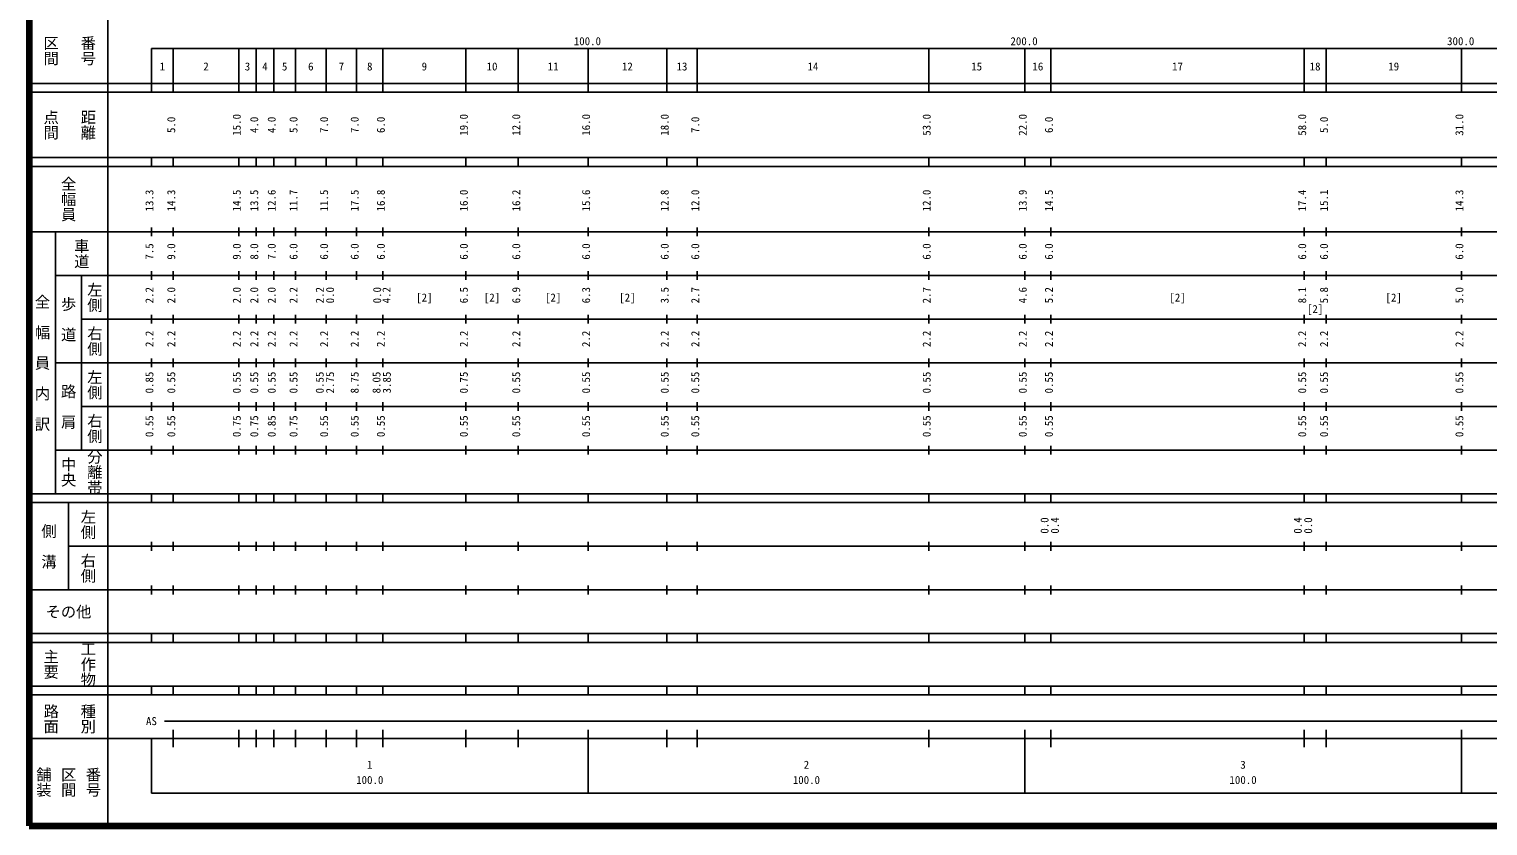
# Model space of a CAD drawing. Units: millimetres on the paper, enlarged 1000 times. Extents: x 40000 to 680000, y 20000 to 380000.
# Drawn here: x 40000 to 374057, y 20000 to 202409 of the extents above; entities that cross this region are included whole.
import ezdxf
from ezdxf.enums import TextEntityAlignment as Align

# ---------------------------------------------------------------- set-up
doc = ezdxf.new("R2010")
doc.units = ezdxf.units.MM
doc.header["$LTSCALE"] = 1000
doc.layers.add('M-TTL', color=2, linetype='Continuous', lineweight=140)
doc.layers.add('M-TTL-BAND', color=7, linetype='Continuous', lineweight=25)
doc.styles.add('@ＭＳ ゴシック', font='')
doc.styles.add('ＭＳ ゴシック', font='')
doc.styles.get('@ＭＳ ゴシック').set_extended_font_data('@MS Gothic')
doc.styles.get('ＭＳ ゴシック').set_extended_font_data('MS Gothic')

msp = doc.modelspace()

# ---------------------------------------------------------------- linework, layer by layer
at = {"layer": 'M-TTL'}
for p, q in [((40000, 380000), (40000, 20000)), ((40000, 20000), (680000, 20000))]:
    msp.add_line(p, q, dxfattribs=at)
at = {"layer": 'M-TTL-BAND'}
for p, q in [((58000, 370000), (58000, 20000)), ((68000, 198000), (579000, 198000)), ((68000, 198000), (68000, 188000)), ((73000, 188000), (73000, 198000)), ((88000, 188000), (88000, 198000)), ((92000, 188000), (92000, 198000)), ((96000, 188000), (96000, 198000)), ((101000, 188000), (101000, 198000)), ((108000, 188000), (108000, 198000)), ((115000, 188000), (115000, 198000)), ((121000, 188000), (121000, 198000)), ((140000, 188000), (140000, 198000)), ((152000, 188000), (152000, 198000)), ((168000, 188000), (168000, 198000)), ((186000, 188000), (186000, 198000)), ((193000, 188000), (193000, 198000)), ((246000, 188000), (246000, 198000)), ((268000, 188000), (268000, 198000)), ((274000, 188000), (274000, 198000)), ((332000, 188000), (332000, 198000)), ((337000, 188000), (337000, 198000)), ((368000, 188000), (368000, 198000)), ((40000, 190000), (579000, 190000)), ((40000, 188000), (579000, 188000)), ((40000, 173000), (579000, 173000)), ((40000, 171000), (579000, 171000)), ((68000, 171000), (68000, 173000)), ((73000, 171000), (73000, 173000)), ((88000, 171000), (88000, 173000)), ((92000, 171000), (92000, 173000)), ((96000, 171000), (96000, 173000)), ((101000, 171000), (101000, 173000)), ((108000, 171000), (108000, 173000)), ((115000, 171000), (115000, 173000)), ((121000, 171000), (121000, 173000)), ((140000, 171000), (140000, 173000)), ((152000, 171000), (152000, 173000)), ((168000, 171000), (168000, 173000)), ((186000, 171000), (186000, 173000)), ((193000, 171000), (193000, 173000)), ((246000, 171000), (246000, 173000)), ((268000, 171000), (268000, 173000)), ((274000, 171000), (274000, 173000)), ((332000, 171000), (332000, 173000)), ((337000, 171000), (337000, 173000)), ((368000, 171000), (368000, 173000)), ((40000, 156000), (579000, 156000)), ((46000, 96000), (46000, 156000)), ((68000, 155000), (68000, 157000)), ((73000, 155000), (73000, 157000)), ((88000, 155000), (88000, 157000)), ((92000, 155000), (92000, 157000)), ((96000, 155000), (96000, 157000)), ((101000, 155000), (101000, 157000)), ((108000, 155000), (108000, 157000)), ((115000, 155000), (115000, 157000)), ((121000, 155000), (121000, 157000)), ((140000, 155000), (140000, 157000)), ((152000, 155000), (152000, 157000)), ((168000, 155000), (168000, 157000)), ((186000, 155000), (186000, 157000)), ((193000, 155000), (193000, 157000)), ((246000, 155000), (246000, 157000)), ((268000, 155000), (268000, 157000)), ((274000, 155000), (274000, 157000)), ((332000, 155000), (332000, 157000)), ((337000, 155000), (337000, 157000)), ((368000, 155000), (368000, 157000)), ((68000, 145000), (68000, 147000)), ((73000, 145000), (73000, 147000)), ((88000, 145000), (88000, 147000)), ((92000, 145000), (92000, 147000)), ((96000, 145000), (96000, 147000)), ((101000, 145000), (101000, 147000)), ((108000, 145000), (108000, 147000)), ((115000, 145000), (115000, 147000)), ((121000, 145000), (121000, 147000)), ((140000, 145000), (140000, 147000)), ((152000, 145000), (152000, 147000)), ((168000, 145000), (168000, 147000)), ((186000, 145000), (186000, 147000)), ((193000, 145000), (193000, 147000)), ((246000, 145000), (246000, 147000)), ((268000, 145000), (268000, 147000)), ((274000, 145000), (274000, 147000)), ((332000, 145000), (332000, 147000)), ((337000, 145000), (337000, 147000)), ((368000, 145000), (368000, 147000)), ((46000, 146000), (579000, 146000)), ((52000, 146000), (52000, 106000)), ((68000, 135000), (68000, 137000)), ((73000, 135000), (73000, 137000)), ((88000, 135000), (88000, 137000)), ((92000, 135000), (92000, 137000)), ((96000, 135000), (96000, 137000)), ((101000, 135000), (101000, 137000)), ((108000, 135000), (108000, 137000)), ((115000, 135000), (115000, 137000)), ((121000, 135000), (121000, 137000)), ((140000, 135000), (140000, 137000)), ((152000, 135000), (152000, 137000)), ((168000, 135000), (168000, 137000)), ((186000, 135000), (186000, 137000)), ((193000, 135000), (193000, 137000)), ((246000, 135000), (246000, 137000)), ((268000, 135000), (268000, 137000)), ((274000, 135000), (274000, 137000)), ((332000, 135000), (332000, 137000)), ((337000, 135000), (337000, 137000)), ((368000, 135000), (368000, 137000)), ((52000, 136000), (579000, 136000)), ((68000, 125000), (68000, 127000)), ((73000, 125000), (73000, 127000)), ((88000, 125000), (88000, 127000)), ((92000, 125000), (92000, 127000)), ((96000, 125000), (96000, 127000)), ((101000, 125000), (101000, 127000)), ((108000, 125000), (108000, 127000)), ((115000, 125000), (115000, 127000)), ((121000, 125000), (121000, 127000)), ((140000, 125000), (140000, 127000)), ((152000, 125000), (152000, 127000)), ((168000, 125000), (168000, 127000)), ((186000, 125000), (186000, 127000)), ((193000, 125000), (193000, 127000)), ((246000, 125000), (246000, 127000)), ((268000, 125000), (268000, 127000)), ((274000, 125000), (274000, 127000)), ((332000, 125000), (332000, 127000)), ((337000, 125000), (337000, 127000)), ((368000, 125000), (368000, 127000)), ((46000, 126000), (579000, 126000)), ((68000, 115000), (68000, 117000)), ((73000, 115000), (73000, 117000)), ((88000, 115000), (88000, 117000)), ((92000, 115000), (92000, 117000)), ((96000, 115000), (96000, 117000)), ((101000, 115000), (101000, 117000)), ((108000, 115000), (108000, 117000)), ((115000, 115000), (115000, 117000)), ((121000, 115000), (121000, 117000)), ((140000, 115000), (140000, 117000)), ((152000, 115000), (152000, 117000)), ((168000, 115000), (168000, 117000)), ((186000, 115000), (186000, 117000)), ((193000, 115000), (193000, 117000)), ((246000, 115000), (246000, 117000)), ((268000, 115000), (268000, 117000)), ((274000, 115000), (274000, 117000)), ((332000, 115000), (332000, 117000)), ((337000, 115000), (337000, 117000)), ((368000, 115000), (368000, 117000)), ((52000, 116000), (579000, 116000)), ((68000, 105000), (68000, 107000)), ((73000, 105000), (73000, 107000)), ((88000, 105000), (88000, 107000)), ((92000, 105000), (92000, 107000)), ((96000, 105000), (96000, 107000)), ((101000, 105000), (101000, 107000)), ((108000, 105000), (108000, 107000)), ((115000, 105000), (115000, 107000)), ((121000, 105000), (121000, 107000)), ((140000, 105000), (140000, 107000)), ((152000, 105000), (152000, 107000)), ((168000, 105000), (168000, 107000)), ((186000, 105000), (186000, 107000)), ((193000, 105000), (193000, 107000)), ((246000, 105000), (246000, 107000)), ((268000, 105000), (268000, 107000)), ((274000, 105000), (274000, 107000)), ((332000, 105000), (332000, 107000)), ((337000, 105000), (337000, 107000)), ((368000, 105000), (368000, 107000)), ((46000, 106000), (579000, 106000)), ((40000, 96000), (579000, 96000)), ((40000, 94000), (579000, 94000)), ((49000, 94000), (49000, 74000)), ((68000, 94000), (68000, 96000)), ((73000, 94000), (73000, 96000)), ((88000, 94000), (88000, 96000)), ((92000, 94000), (92000, 96000)), ((96000, 94000), (96000, 96000)), ((101000, 94000), (101000, 96000)), ((108000, 94000), (108000, 96000)), ((115000, 94000), (115000, 96000)), ((121000, 94000), (121000, 96000)), ((140000, 94000), (140000, 96000)), ((152000, 94000), (152000, 96000)), ((168000, 94000), (168000, 96000)), ((186000, 94000), (186000, 96000)), ((193000, 94000), (193000, 96000)), ((246000, 94000), (246000, 96000)), ((268000, 94000), (268000, 96000)), ((274000, 94000), (274000, 96000)), ((332000, 94000), (332000, 96000)), ((337000, 94000), (337000, 96000)), ((368000, 94000), (368000, 96000)), ((49000, 84000), (579000, 84000)), ((68000, 83000), (68000, 85000)), ((73000, 83000), (73000, 85000)), ((88000, 83000), (88000, 85000)), ((92000, 83000), (92000, 85000)), ((96000, 83000), (96000, 85000)), ((101000, 83000), (101000, 85000)), ((108000, 83000), (108000, 85000)), ((115000, 83000), (115000, 85000)), ((121000, 83000), (121000, 85000)), ((140000, 83000), (140000, 85000)), ((152000, 83000), (152000, 85000)), ((168000, 83000), (168000, 85000)), ((186000, 83000), (186000, 85000)), ((193000, 83000), (193000, 85000)), ((246000, 83000), (246000, 85000)), ((268000, 83000), (268000, 85000)), ((274000, 83000), (274000, 85000)), ((332000, 83000), (332000, 85000)), ((337000, 83000), (337000, 85000)), ((368000, 83000), (368000, 85000)), ((40000, 74000), (579000, 74000)), ((68000, 73000), (68000, 75000)), ((73000, 73000), (73000, 75000)), ((88000, 73000), (88000, 75000)), ((92000, 73000), (92000, 75000)), ((96000, 73000), (96000, 75000)), ((101000, 73000), (101000, 75000)), ((108000, 73000), (108000, 75000)), ((115000, 73000), (115000, 75000)), ((121000, 73000), (121000, 75000)), ((140000, 73000), (140000, 75000)), ((152000, 73000), (152000, 75000)), ((168000, 73000), (168000, 75000)), ((186000, 73000), (186000, 75000)), ((193000, 73000), (193000, 75000)), ((246000, 73000), (246000, 75000)), ((268000, 73000), (268000, 75000)), ((274000, 73000), (274000, 75000)), ((332000, 73000), (332000, 75000)), ((337000, 73000), (337000, 75000)), ((368000, 73000), (368000, 75000)), ((40000, 64000), (579000, 64000)), ((68000, 62000), (68000, 64000)), ((73000, 62000), (73000, 64000)), ((88000, 62000), (88000, 64000)), ((92000, 62000), (92000, 64000)), ((96000, 62000), (96000, 64000)), ((101000, 62000), (101000, 64000)), ((108000, 62000), (108000, 64000)), ((115000, 62000), (115000, 64000)), ((121000, 62000), (121000, 64000)), ((140000, 62000), (140000, 64000)), ((152000, 62000), (152000, 64000)), ((168000, 62000), (168000, 64000)), ((186000, 62000), (186000, 64000)), ((193000, 62000), (193000, 64000)), ((246000, 62000), (246000, 64000)), ((268000, 62000), (268000, 64000)), ((274000, 62000), (274000, 64000)), ((332000, 62000), (332000, 64000)), ((337000, 62000), (337000, 64000)), ((368000, 62000), (368000, 64000)), ((40000, 62000), (579000, 62000)), ((40000, 52000), (579000, 52000)), ((68000, 50000), (68000, 52000)), ((73000, 50000), (73000, 52000)), ((88000, 50000), (88000, 52000)), ((92000, 50000), (92000, 52000)), ((96000, 50000), (96000, 52000)), ((101000, 50000), (101000, 52000)), ((108000, 50000), (108000, 52000)), ((115000, 50000), (115000, 52000)), ((121000, 50000), (121000, 52000)), ((140000, 50000), (140000, 52000)), ((152000, 50000), (152000, 52000)), ((168000, 50000), (168000, 52000)), ((186000, 50000), (186000, 52000)), ((193000, 50000), (193000, 52000)), ((246000, 50000), (246000, 52000)), ((268000, 50000), (268000, 52000)), ((274000, 50000), (274000, 52000)), ((332000, 50000), (332000, 52000)), ((337000, 50000), (337000, 52000)), ((368000, 50000), (368000, 52000)), ((40000, 50000), (579000, 50000)), ((71000, 44000), (565000, 44000)), ((73000, 38000), (73000, 42000)), ((88000, 38000), (88000, 42000)), ((92000, 38000), (92000, 42000)), ((96000, 38000), (96000, 42000)), ((101000, 38000), (101000, 42000)), ((108000, 38000), (108000, 42000)), ((115000, 38000), (115000, 42000)), ((121000, 38000), (121000, 42000)), ((140000, 38000), (140000, 42000)), ((152000, 38000), (152000, 42000)), ((168000, 27500), (168000, 42000)), ((186000, 38000), (186000, 42000)), ((193000, 38000), (193000, 42000)), ((246000, 38000), (246000, 42000)), ((268000, 27500), (268000, 42000)), ((274000, 38000), (274000, 42000)), ((332000, 38000), (332000, 42000)), ((337000, 38000), (337000, 42000)), ((368000, 27500), (368000, 42000)), ((40000, 40000), (579000, 40000)), ((68000, 40000), (68000, 27500)), ((68000, 27500), (579000, 27500))]:
    msp.add_line(p, q, dxfattribs=at)

# ---------------------------------------------------------------- texts
at = {"layer": 'M-TTL-BAND', "style": '@ＭＳ ゴシック'}
for s, p in [('区間', (45000, 197500)), ('番号', (53500, 197500)), ('点間', (45000, 180500)), ('距離', (53500, 180500)), ('全幅員', (49000, 163500)), ('車道', (52000, 151000)), ('左側', (55000, 141000)), ('全\u3000幅\u3000員\u3000内\u3000訳', (43000, 126000)), ('歩\u3000道', (49000, 136000)), ('右側', (55000, 131000)), ('左側', (55000, 121000)), ('路\u3000肩', (49000, 116000)), ('右側', (55000, 111000)), ('中央', (49000, 101000)), ('分離帯', (55000, 101000)), ('左側', (53500, 89000)), ('側\u3000溝', (44500, 84000)), ('右側', (53500, 79000)), ('主要', (45000, 57000)), ('工作物', (53500, 57000)), ('路面', (45000, 44500)), ('種別', (53500, 44500)), ('舗装', (43333, 30000)), ('区間', (49000, 30000)), ('番号', (54667, 30000))]:
    msp.add_text(s, height=2566, rotation=270, dxfattribs=at).set_placement(p, align=Align.MIDDLE_CENTER)
at = {"layer": 'M-TTL-BAND', "style": 'ＭＳ ゴシック'}
for s, p in [('100.0', (167844, 198195)), ('200.0', (267844, 198195)), ('300.0', (367844, 198195)), ('1', (70500, 192405)), ('2', (80500, 192405)), ('3', (90000, 192405)), ('4', (94000, 192405)), ('5', (98500, 192405)), ('6', (104500, 192405)), ('7', (111500, 192405)), ('8', (118000, 192405)), ('9', (130500, 192405)), ('10', (146000, 192405)), ('11', (160000, 192405)), ('12', (177000, 192405)), ('13', (189500, 192405)), ('14', (219500, 192405)), ('15', (257000, 192405)), ('16', (271000, 192405)), ('17', (303000, 192405)), ('18', (334500, 192405)), ('19', (352500, 192405)), ('[2]', (130500, 139500)), ('[2]', (146000, 139500)), ('[2]', (160000, 139500)), ('[2]', (177000, 139500)), ('[2]', (303000, 139500)), ('[2]', (352500, 139500)), ('[2]', (334500, 136872)), ('AS', (68000, 42500)), ('1', (118000, 32523)), ('2', (218000, 32523)), ('3', (318000, 32523)), ('100.0', (118000, 29033)), ('100.0', (218000, 29033)), ('100.0', (318000, 29033))]:
    msp.add_text(s, height=1833, dxfattribs=at).set_placement(p, align=Align.BOTTOM_CENTER)
for s, p in [('5.0', (74000, 180500)), ('15.0', (89000, 180500)), ('4.0', (93000, 180500)), ('4.0', (97000, 180500)), ('5.0', (102000, 180500)), ('7.0', (109000, 180500)), ('7.0', (116000, 180500)), ('6.0', (122000, 180500)), ('19.0', (141000, 180500)), ('12.0', (153000, 180500)), ('16.0', (169000, 180500)), ('18.0', (187000, 180500)), ('7.0', (194000, 180500)), ('53.0', (247000, 180500)), ('22.0', (269000, 180500)), ('6.0', (275000, 180500)), ('58.0', (333000, 180500)), ('5.0', (338000, 180500)), ('31.0', (369000, 180500)), ('13.3', (69000, 163174)), ('14.3', (74000, 163174)), ('14.5', (89000, 163174)), ('13.5', (93000, 163174)), ('12.6', (97000, 163174)), ('11.7', (102000, 163174)), ('11.5', (109000, 163174)), ('17.5', (116000, 163174)), ('16.8', (122000, 163174)), ('16.0', (141000, 163174)), ('16.2', (153000, 163174)), ('15.6', (169000, 163174)), ('12.8', (187000, 163174)), ('12.0', (194000, 163174)), ('12.0', (247000, 163174)), ('13.9', (269000, 163174)), ('14.5', (275000, 163174)), ('17.4', (333000, 163174)), ('15.1', (338000, 163174)), ('14.3', (369000, 163174)), ('7.5', (69000, 151500)), ('9.0', (74000, 151500)), ('9.0', (89000, 151500)), ('8.0', (93000, 151500)), ('7.0', (97000, 151500)), ('6.0', (102000, 151500)), ('6.0', (109000, 151500)), ('6.0', (116000, 151500)), ('6.0', (122000, 151500)), ('6.0', (141000, 151500)), ('6.0', (153000, 151500)), ('6.0', (169000, 151500)), ('6.0', (187000, 151500)), ('6.0', (194000, 151500)), ('6.0', (247000, 151500)), ('6.0', (269000, 151500)), ('6.0', (275000, 151500)), ('6.0', (333000, 151500)), ('6.0', (338000, 151500)), ('6.0', (369000, 151500)), ('2.2', (69000, 141500)), ('2.0', (74000, 141500)), ('2.0', (89000, 141500)), ('2.0', (93000, 141500)), ('2.0', (97000, 141500)), ('2.2', (102000, 141500)), ('2.2', (108000, 141500)), ('0.0', (110370, 141500)), ('0.0', (121150, 141500)), ('4.2', (123283, 141500)), ('6.5', (141000, 141500)), ('6.9', (153000, 141500)), ('6.3', (169000, 141500)), ('3.5', (187000, 141500)), ('2.7', (194000, 141500)), ('2.7', (247000, 141500)), ('4.6', (269000, 141500)), ('5.2', (275000, 141500)), ('8.1', (333000, 141500)), ('5.8', (338000, 141500)), ('5.0', (369000, 141500)), ('2.2', (69000, 131500)), ('2.2', (74000, 131500)), ('2.2', (89000, 131500)), ('2.2', (93000, 131500)), ('2.2', (97000, 131500)), ('2.2', (102000, 131500)), ('2.2', (109000, 131500)), ('2.2', (116000, 131500)), ('2.2', (121990, 131500)), ('2.2', (141000, 131500)), ('2.2', (153000, 131500)), ('2.2', (169000, 131500)), ('2.2', (187000, 131500)), ('2.2', (194000, 131500)), ('2.2', (247000, 131500)), ('2.2', (269000, 131500)), ('2.2', (275000, 131500)), ('2.2', (333000, 131500)), ('2.2', (338000, 131500)), ('2.2', (369000, 131500)), ('0.85', (69000, 121500)), ('0.55', (74000, 121500)), ('0.55', (89000, 121500)), ('0.55', (93000, 121500)), ('0.55', (97000, 121500)), ('0.55', (102000, 121500)), ('0.55', (108000, 121500)), ('2.75', (110370, 121500)), ('8.75', (116000, 121500)), ('8.05', (121000, 121500)), ('3.85', (123370, 121500)), ('0.75', (141000, 121500)), ('0.55', (153000, 121500)), ('0.55', (169000, 121500)), ('0.55', (187000, 121500)), ('0.55', (194000, 121500)), ('0.55', (247000, 121500)), ('0.55', (269000, 121500)), ('0.55', (275000, 121500)), ('0.55', (333000, 121500)), ('0.55', (338000, 121500)), ('0.55', (369000, 121500)), ('0.55', (69000, 111500)), ('0.55', (74000, 111500)), ('0.75', (89000, 111500)), ('0.75', (93000, 111500)), ('0.85', (97000, 111500)), ('0.75', (102000, 111500)), ('0.55', (109000, 111500)), ('0.55', (116000, 111500)), ('0.55', (122000, 111500)), ('0.55', (141000, 111500)), ('0.55', (153000, 111500)), ('0.55', (169000, 111500)), ('0.55', (187000, 111500)), ('0.55', (194000, 111500)), ('0.55', (247000, 111500)), ('0.55', (269000, 111500)), ('0.55', (275000, 111500)), ('0.55', (333000, 111500)), ('0.55', (338000, 111500)), ('0.55', (369000, 111500)), ('0.0', (274000, 88764)), ('0.4', (276370, 88764)), ('0.4', (332000, 88764)), ('0.0', (334370, 88764))]:
    msp.add_text(s, height=1833, rotation=90, dxfattribs=at).set_placement(p, align=Align.BOTTOM_CENTER)
msp.add_text('その他', height=2566, dxfattribs=at).set_placement((49000, 69000), align=Align.MIDDLE_CENTER)

doc.saveas('drawing.dxf')
